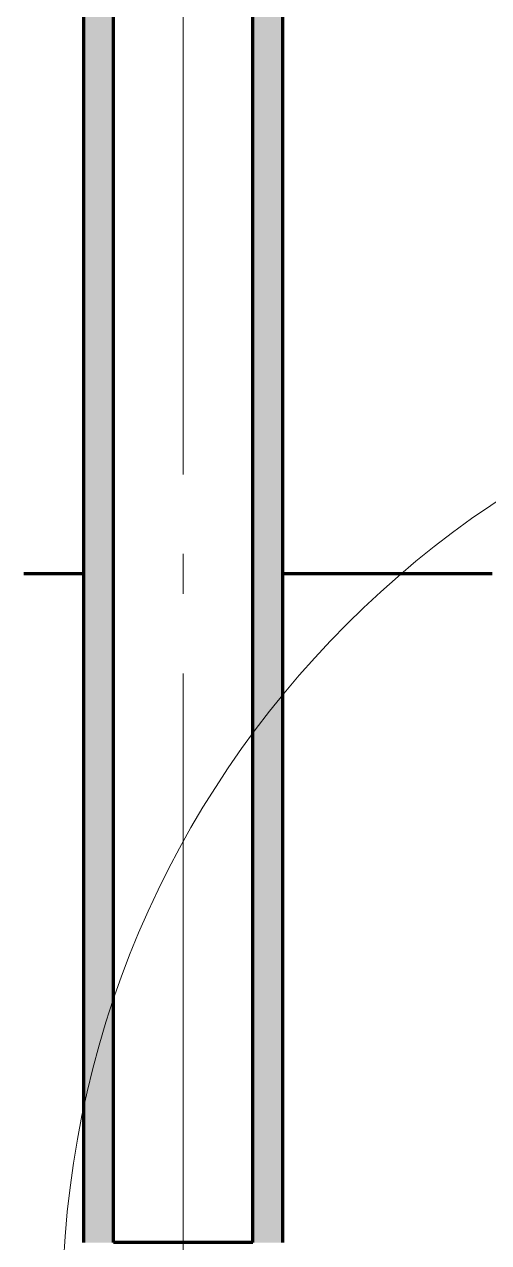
# Model space of a CAD drawing. Header units: millimetres. Extents: x 0 to 2382, y 0 to 420.
# Drawn here: x 760.01 to 771.67, y 117.89 to 148.5 of the extents above; entities that cross this region are included whole.
import ezdxf

# ---------------------------------------------------------------- set-up
doc = ezdxf.new("R2010")
doc.units = ezdxf.units.MM
doc.linetypes.add('IRAM-F-TRAZO-PUNTO', pattern=[20, 15, -2, 1, -2])
for name, color, linetype, lineweight in [('01-VISIBLE', 7, 'CONTINUOUS', 70), ('03-EJE', 1, 'IRAM-F-TRAZO-PUNTO', 18), ('05-RAYADO', 8, 'CONTINUOUS', 18), ('08-FINA', 5, 'CONTINUOUS', 18)]:
    doc.layers.add(name, color=color, linetype=linetype, lineweight=lineweight)

msp = doc.modelspace()

# ---------------------------------------------------------------- hatches: boundary and pattern name
at = {"layer": '05-RAYADO'}
h = msp.add_hatch(color=7, dxfattribs=at)
h.dxf.hatch_style = 1
h.paths.add_polyline_path([(762.25, 117.891), (761.5, 117.891), (761.5, 306.409), (762.25, 306.409)])
h = msp.add_hatch(color=7, dxfattribs=at)
h.dxf.hatch_style = 1
h.paths.add_polyline_path([(765.75, 306.409), (766.5, 306.409), (766.5, 117.891), (765.75, 117.891)])

# ---------------------------------------------------------------- linework, layer by layer
at = {"layer": '01-VISIBLE'}
for p, q in [((761.5, 117.891), (761.5, 306.409)), ((762.25, 117.891), (762.25, 306.409)), ((765.75, 117.891), (765.75, 306.409)), ((766.5, 117.891), (766.5, 306.409))]:
    msp.add_line(p, q, dxfattribs=at)
for points in [[(761.5, 134.691), (761.35, 134.691), (761.199, 134.691), (761.049, 134.691), (760.899, 134.691), (760.748, 134.691), (760.598, 134.691), (760.448, 134.691), (760.297, 134.691), (760.147, 134.691), (759.997, 134.691)], [(771.761, 134.691), (771.611, 134.691), (771.461, 134.691), (771.31, 134.691), (771.16, 134.691), (771.01, 134.691), (770.859, 134.691), (770.709, 134.691), (770.559, 134.691), (770.408, 134.691), (770.258, 134.691), (770.108, 134.691), (769.957, 134.691), (769.807, 134.691), (769.657, 134.691), (769.506, 134.691), (769.356, 134.691), (769.206, 134.691), (769.055, 134.691), (768.905, 134.691), (768.755, 134.691), (768.605, 134.691), (768.454, 134.691), (768.304, 134.691), (768.154, 134.691), (768.003, 134.691), (767.853, 134.691), (767.703, 134.691), (767.552, 134.691), (767.402, 134.691), (767.252, 134.691), (767.101, 134.691), (766.951, 134.691), (766.801, 134.691), (766.65, 134.691), (766.5, 134.691)], [(765.75, 117.891), (765.598, 117.891), (765.446, 117.891), (765.293, 117.891), (765.141, 117.891), (764.989, 117.891), (764.837, 117.891), (764.685, 117.891), (764.533, 117.891), (764.38, 117.891), (764.228, 117.891), (764.076, 117.891), (763.924, 117.891), (763.772, 117.891), (763.62, 117.891), (763.467, 117.891), (763.315, 117.891), (763.163, 117.891), (763.011, 117.891), (762.859, 117.891), (762.707, 117.891), (762.554, 117.891), (762.402, 117.891), (762.25, 117.891)]]:
    msp.add_lwpolyline(points, dxfattribs=at)
at = {"layer": '03-EJE'}
msp.add_line((764, 97.191), (764, 316.809), dxfattribs=at)
at = {"layer": '08-FINA'}
msp.add_circle((785.375, 116.166), 24.417, dxfattribs=at)

doc.saveas('drawing.dxf')
